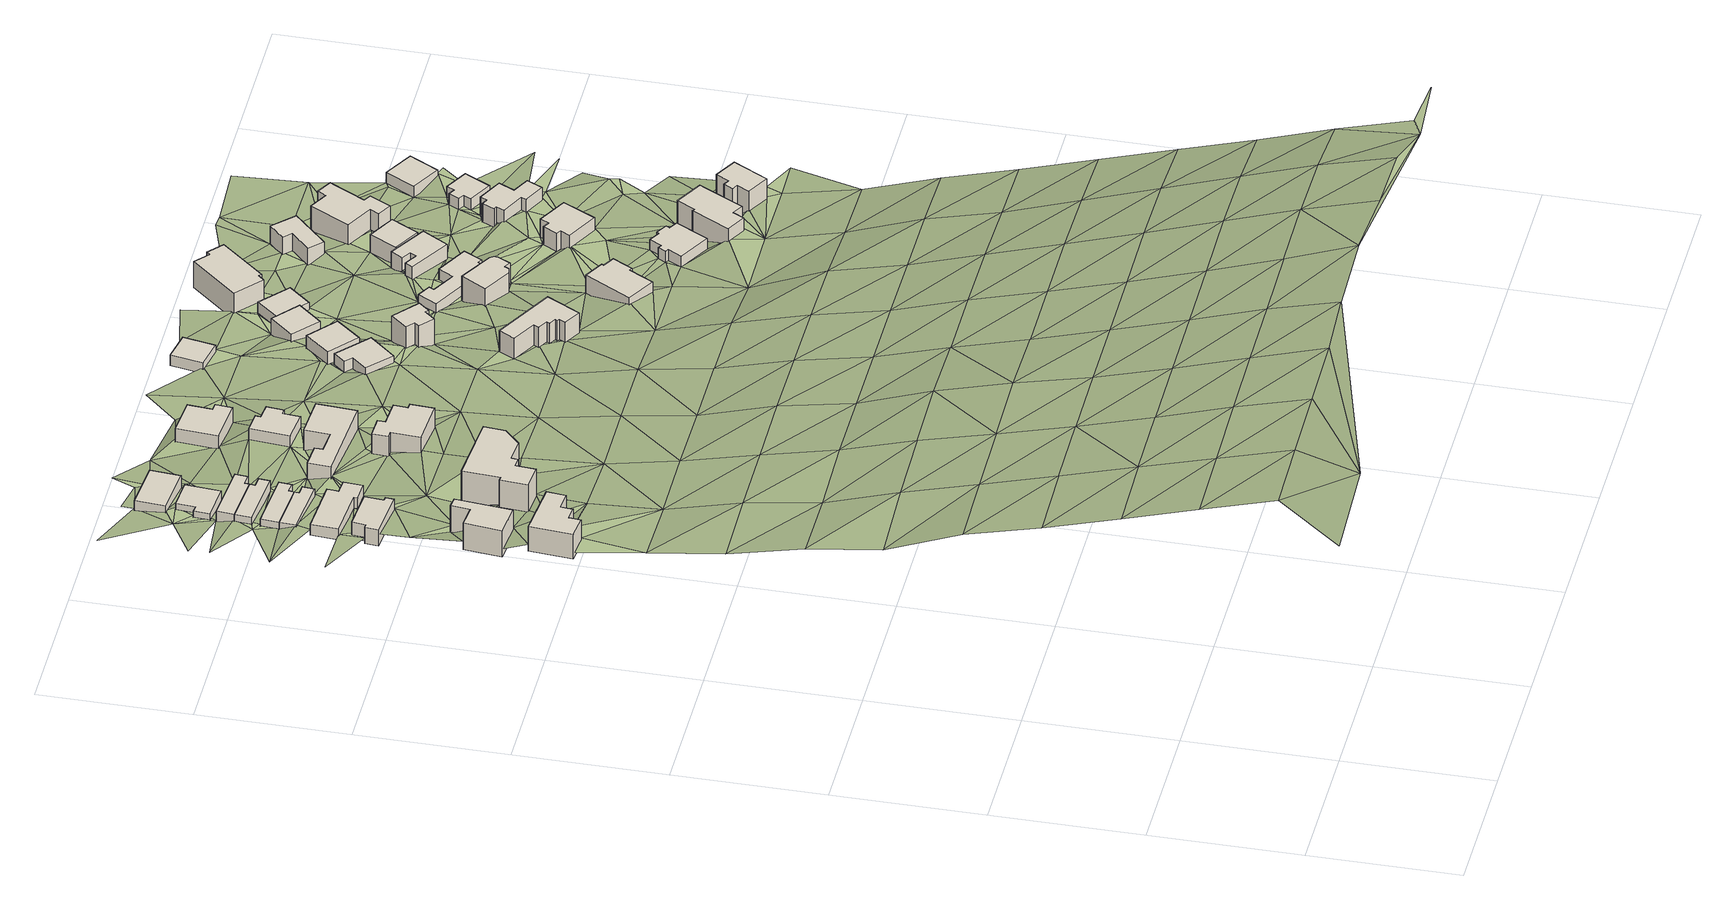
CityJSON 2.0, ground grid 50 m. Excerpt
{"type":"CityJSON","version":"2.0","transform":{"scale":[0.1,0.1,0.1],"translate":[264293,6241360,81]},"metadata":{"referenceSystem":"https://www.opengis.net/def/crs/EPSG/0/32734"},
"CityObjects":{
"building1":{"type":"Building","attributes":{"address":"29 Garrick Road Universtity Estate Cape Town","building":"house","building:levels":"2","building_height":6.9,"roof_height":115.04,"ground_height":108.14,"plus_code":"4FRW3F62+527"},"geometry":[{"type":"Solid","lod":"1","boundaries":[[[[0,1,2,3]],[[1,4,5,2]],[[4,6,7,5]],[[6,8,9,7]],[[8,10,11,9]],[[10,12,13,11]],[[12,14,15,13]],[[14,0,3,15]],[[3,2,5,7,9,11,13,15]],[[14,12,10,8,6,4,1,0]]]]}]},
"building2":{"type":"Building","attributes":{"address":"25 Garrick Road Universtity Estate Cape Town","building":"house","building:levels":"2","building_height":6.9,"roof_height":112.77,"ground_height":105.87,"plus_code":"4FRW3F62+62V"},"geometry":[{"type":"Solid","lod":"1","boundaries":[[[[16,17,18,19]],[[17,20,21,18]],[[20,22,23,21]],[[22,24,25,23]],[[24,26,27,25]],[[26,16,19,27]],[[19,18,21,23,25,27]],[[26,24,22,20,17,16]]]]}]},
"building3":{"type":"Building","attributes":{"address":"23 Garrick Road University Estate Cape Town","building":"house","building:levels":"1","building_height":4.1,"roof_height":104.26,"ground_height":100.16,"plus_code":"4FRW3F62+92H"},"geometry":[{"type":"Solid","lod":"1","boundaries":[[[[28,29,30,31]],[[29,32,33,30]],[[32,34,35,33]],[[34,36,37,35]],[[36,38,39,37]],[[38,40,41,39]],[[40,42,43,41]],[[42,28,31,43]],[[31,30,33,35,37,39,41,43]],[[42,40,38,36,34,32,29,28]]]]}]},
"building4":{"type":"Building","attributes":{"address":"21 Garrick Road University Estate Cape Town","building":"house","building:levels":"1","building_height":4.1,"roof_height":102.23,"ground_height":98.13,"plus_code":"4FRW3F62+C37"},"geometry":[{"type":"Solid","lod":"1","boundaries":[[[[44,45,46,47]],[[45,48,49,46]],[[48,50,51,49]],[[50,52,53,51]],[[52,54,55,53]],[[54,56,57,55]],[[56,58,59,57]],[[58,44,47,59]],[[47,46,49,51,53,55,57,59]],[[58,56,54,52,50,48,45,44]]]]}]},
"building5":{"type":"Building","attributes":{"address":"19 Garrick Road University Estate Cape Town","building":"house","building:levels":"1","building_height":4.1,"roof_height":100.14,"ground_height":96.04,"plus_code":"4FRW3F62+F37"},"geometry":[{"type":"Solid","lod":"1","boundaries":[[[[60,61,62,63]],[[61,64,65,62]],[[64,66,67,65]],[[66,68,69,67]],[[68,70,71,69]],[[70,60,63,71]],[[63,62,65,67,69,71]],[[70,68,66,64,61,60]]]]}]},
"building6":{"type":"Building","attributes":{"address":"17 Garrick Road University Estate Cape Town","building":"house","building:levels":"1","building_height":4.1,"roof_height":100.14,"ground_height":96.04,"plus_code":"4FRW3F62+F3M"},"geometry":[{"type":"Solid","lod":"1","boundaries":[[[[61,60,63,62]],[[60,72,73,63]],[[72,74,75,73]],[[74,76,77,75]],[[76,78,79,77]],[[78,61,62,79]],[[62,63,73,75,77,79]],[[78,76,74,72,60,61]]]]}]},
"building7":{"type":"Building","attributes":{"address":"Universtity Estate Cape Town","building":"house","building:levels":"3","building_height":9.7,"roof_height":113.27,"ground_height":103.57,"plus_code":"4FRW3F62+65R"},"geometry":[{"type":"Solid","lod":"1","boundaries":[[[[80,81,82,83]],[[81,84,85,82]],[[84,86,87,85]],[[86,88,89,87]],[[88,90,91,89]],[[90,92,93,91]],[[92,94,95,93]],[[94,96,97,95]],[[96,98,99,97]],[[98,100,101,99]],[[100,80,83,101]],[[83,82,85,87,89,91,93,95,97,99,101]],[[100,98,96,94,92,90,88,86,84,81,80]]]]}]},
"building8":{"type":"Building","attributes":{"address":"15 Garrick Road University Estate Cape Town","building":"house","building:levels":"1","building_height":4.1,"roof_height":100.14,"ground_height":96.04,"plus_code":"4FRW3F62+G38"},"geometry":[{"type":"Solid","lod":"1","boundaries":[[[[102,103,104,105]],[[103,106,107,104]],[[106,108,109,107]],[[108,110,111,109]],[[110,112,113,111]],[[112,102,105,113]],[[105,104,107,109,111,113]],[[112,110,108,106,103,102]]]]}]},
"building9":{"type":"Building","attributes":{"address":"13 Garrick Road University Estate Cape Town","building":"house","building:levels":"1","building_height":4.1,"roof_height":100.14,"ground_height":96.04,"plus_code":"4FRW3F62+G3P"},"geometry":[{"type":"Solid","lod":"1","boundaries":[[[[103,102,105,104]],[[102,114,115,105]],[[114,116,117,115]],[[116,118,119,117]],[[118,120,121,119]],[[120,103,104,121]],[[104,105,115,117,119,121]],[[120,118,116,114,102,103]]]]}]},
"building10":{"type":"Building","attributes":{"address":"11 Garrick Road University Estate Cape Town","building":"house","building:levels":"1","building_height":4.1,"roof_height":98.07,"ground_height":93.97,"plus_code":"4FRW3F62+H3G"},"geometry":[{"type":"Solid","lod":"1","boundaries":[[[[122,123,124,125]],[[123,126,127,124]],[[126,128,129,127]],[[128,130,131,129]],[[130,132,133,131]],[[132,122,125,133]],[[125,124,127,129,131,133]],[[132,130,128,126,123,122]]]]}]},
"building11":{"type":"Building","attributes":{"address":"9 Garrick Road University Estate Cape Town","building":"house","building:levels":"1","building_height":4.1,"roof_height":98.07,"ground_height":93.97,"plus_code":"4FRW3F62+J3G"},"geometry":[{"type":"Solid","lod":"1","boundaries":[[[[134,135,136,137]],[[135,138,139,136]],[[138,140,141,139]],[[140,134,137,141]],[[137,136,139,141]],[[140,138,135,134]]]]}]},
"building12":{"type":"Building","attributes":{"address":"110 Upper Roodebloem Road University Estate Cape Town","building":"house","building:levels":"2","building_height":6.9,"roof_height":101.56,"ground_height":94.66,"plus_code":"4FRW3F62+F72"},"geometry":[{"type":"Solid","lod":"1","boundaries":[[[[142,143,144,145]],[[143,146,147,144]],[[146,148,149,147]],[[148,150,151,149]],[[150,152,153,151]],[[152,154,155,153]],[[154,156,157,155]],[[156,142,145,157]],[[145,144,147,149,151,153,155,157]],[[156,154,152,150,148,146,143,142]]]]}]},
"building13":{"type":"Building","attributes":{"address":"112 Upper Roodebloem Road University Estate Cape Town","building":"house","building:levels":"2","building_height":6.9,"roof_height":103.67,"ground_height":96.77,"plus_code":"4FRW3F62+97F"},"geometry":[{"type":"Solid","lod":"1","boundaries":[[[[158,159,160,161]],[[159,162,163,160]],[[162,164,165,163]],[[164,166,167,165]],[[166,168,169,167]],[[168,170,171,169]],[[170,172,173,171]],[[172,174,175,173]],[[174,176,177,175]],[[176,158,161,177]],[[161,160,163,165,167,169,171,173,175,177]],[[176,174,172,170,168,166,164,162,159,158]]]]}]},
"building14":{"type":"Building","attributes":{"address":"108 Upper Roodebloem Road University Estate Cape Town","building":"house","building:levels":"1","building_height":4.1,"roof_height":98.76,"ground_height":94.66,"plus_code":"4FRW3F62+G7C"},"geometry":[{"type":"Solid","lod":"1","boundaries":[[[[178,179,180,181]],[[179,182,183,180]],[[182,184,185,183]],[[184,186,187,185]],[[186,188,189,187]],[[188,190,191,189]],[[190,192,193,191]],[[192,178,181,193]],[[181,180,183,185,187,189,191,193]],[[192,190,188,186,184,182,179,178]]]]}]},
"building15":{"type":"Building","attributes":{"address":"104 Upper Roodebloem Road University Estate Cape Town","building":"house","building:levels":"1","building_height":4.1,"roof_height":96.26,"ground_height":92.16,"plus_code":"4FRW3F62+J72"},"geometry":[{"type":"Solid","lod":"1","boundaries":[[[[194,195,196,197]],[[195,198,199,196]],[[198,200,201,199]],[[200,202,203,201]],[[202,204,205,203]],[[204,194,197,205]],[[197,196,199,201,203,205]],[[204,202,200,198,195,194]]]]}]},
"building16":{"type":"Building","attributes":{"address":"17 Beatty Road University Estate Cape Town","building":"house","building:levels":"1","building_height":4.1,"roof_height":94.69,"ground_height":90.59,"plus_code":"4FRW3F62+FF2"},"geometry":[{"type":"Solid","lod":"1","boundaries":[[[[206,207,208,209]],[[207,210,211,208]],[[210,212,213,211]],[[212,214,215,213]],[[214,216,217,215]],[[216,206,209,217]],[[209,208,211,213,215,217]],[[216,214,212,210,207,206]]]]}]},
"building17":{"type":"Building","attributes":{"address":"2 Cloete Road Universtity Estate Cape Town","building":"house","building:levels":"2","building_height":6.9,"roof_height":102.94,"ground_height":96.04,"plus_code":"4FRW3F62+7G5"},"geometry":[{"type":"Solid","lod":"1","boundaries":[[[[218,219,220,221]],[[219,222,223,220]],[[222,224,225,223]],[[224,226,227,225]],[[226,228,229,227]],[[228,230,231,229]],[[230,232,233,231]],[[232,234,235,233]],[[234,236,237,235]],[[236,238,239,237]],[[238,240,241,239]],[[240,218,221,241]],[[221,220,223,225,227,229,231,233,235,237,239,241]],[[240,238,236,234,232,230,228,226,224,222,219,218]]]]}]},
"building18":{"type":"Building","attributes":{"address":"15 Beatty Road University Estate Cape Town","building":"house","building:levels":"1","building_height":4.1,"roof_height":94.69,"ground_height":90.59,"plus_code":"4FRW3F62+FFP"},"geometry":[{"type":"Solid","lod":"1","boundaries":[[[[242,243,244,245]],[[243,246,247,244]],[[246,248,249,247]],[[248,242,245,249]],[[245,244,247,249]],[[248,246,243,242]]]]}]},
"building19":{"type":"Building","attributes":{"address":"3 Cloete Road University Estate Cape Town","building":"house","building:levels":"3","building_height":9.7,"roof_height":100.29,"ground_height":90.59,"plus_code":"4FRW3F62+CG3"},"geometry":[{"type":"Solid","lod":"1","boundaries":[[[[250,251,252,253]],[[251,254,255,252]],[[254,256,257,255]],[[256,258,259,257]],[[258,260,261,259]],[[260,262,263,261]],[[262,264,265,263]],[[264,250,253,265]],[[253,252,255,257,259,261,263,265]],[[264,262,260,258,256,254,251,250]]]]}]},
"building20":{"type":"Building","attributes":{"address":"137 Upper Roodebloem Road University Estate Cape Town","building":"house","building:levels":"1","building_height":4.1,"roof_height":90.21,"ground_height":86.11,"plus_code":"4FRW3F62+JCQ"},"geometry":[{"type":"Solid","lod":"1","boundaries":[[[[266,267,268,269]],[[267,270,271,268]],[[270,272,273,271]],[[272,266,269,273]],[[269,268,271,273]],[[272,270,267,266]]]]}]},
"building21":{"type":"Building","attributes":{"address":"13 Beatty Road University Estate Cape Town","building":"house","building:levels":"1","building_height":4.1,"roof_height":92.58,"ground_height":88.48,"plus_code":"4FRW3F62+GGM"},"geometry":[{"type":"Solid","lod":"1","boundaries":[[[[274,275,276,277]],[[275,278,279,276]],[[278,280,281,279]],[[280,274,277,281]],[[277,276,279,281]],[[280,278,275,274]]]]}]},
"building22":{"type":"Building","attributes":{"address":"4 Cloete Road Universtity Estate Cape Town","building":"house","building:levels":"2","building_height":6.9,"roof_height":101.42,"ground_height":94.52,"plus_code":"4FRW3F62+5JX"},"geometry":[{"type":"Solid","lod":"1","boundaries":[[[[282,283,284,285]],[[283,286,287,284]],[[286,288,289,287]],[[288,290,291,289]],[[290,292,293,291]],[[292,294,295,293]],[[294,296,297,295]],[[296,282,285,297]],[[285,284,287,289,291,293,295,297]],[[296,294,292,290,288,286,283,282]]]]}]},
"building23":{"type":"Building","attributes":{"address":"20 Cloete Road University Estate Cape Town","building":"house","building:levels":"2","building_height":6.9,"roof_height":98.57,"ground_height":91.67,"plus_code":"4FRW3F62+8JQ"},"geometry":[{"type":"Solid","lod":"1","boundaries":[[[[298,299,300,301]],[[299,302,303,300]],[[302,304,305,303]],[[304,306,307,305]],[[306,308,309,307]],[[308,310,311,309]],[[310,312,313,311]],[[312,314,315,313]],[[314,298,301,315]],[[301,300,303,305,307,309,311,313,315]],[[314,312,310,308,306,304,302,299,298]]]]}]},
"building24":{"type":"Building","attributes":{"address":"11 Beatty Road University Estate Cape Town","building":"house","building:levels":"1","building_height":4.1,"roof_height":90.51,"ground_height":86.41,"plus_code":"4FRW3F62+HH3"},"geometry":[{"type":"Solid","lod":"1","boundaries":[[[[316,317,318,319]],[[317,320,321,318]],[[320,322,323,321]],[[322,316,319,323]],[[319,318,321,323]],[[322,320,317,316]]]]}]},
"building25":{"type":"Building","attributes":{"address":"18 Haig Road University Estate Cape Town","building":"house","building:levels":"1","building_height":4.1,"roof_height":93.29,"ground_height":89.19,"plus_code":"4FRW3F62+9MC"},"geometry":[{"type":"Solid","lod":"1","boundaries":[[[[324,325,326,327]],[[325,328,329,326]],[[328,330,331,329]],[[330,332,333,331]],[[332,334,335,333]],[[334,336,337,335]],[[336,338,339,337]],[[338,340,341,339]],[[340,342,343,341]],[[342,324,327,343]],[[327,326,329,331,333,335,337,339,341,343]],[[342,340,338,336,334,332,330,328,325,324]]]]}]},
"building26":{"type":"Building","attributes":{"address":"6 Cloete Road Universtity Estate Cape Town","building":"house","building:levels":"1","building_height":4.1,"roof_height":100.72,"ground_height":96.62,"plus_code":"4FRW3F62+4PQ"},"geometry":[{"type":"Solid","lod":"1","boundaries":[[[[344,345,346,347]],[[345,348,349,346]],[[348,350,351,349]],[[350,352,353,351]],[[352,354,355,353]],[[354,356,357,355]],[[356,358,359,357]],[[358,360,361,359]],[[360,362,363,361]],[[362,364,365,363]],[[364,366,367,365]],[[366,344,347,367]],[[347,346,349,351,353,355,357,359,361,363,365,367]],[[366,364,362,360,358,356,354,352,350,348,345,344]]]]}]},
"building27":{"type":"Building","attributes":{"address":"20 Rhodes Avenue University Estate Cape Town","building":"house","building:levels":"2","building_height":6.9,"roof_height":93.31,"ground_height":86.41,"plus_code":"4FRW3F62+JJF"},"geometry":[{"type":"Solid","lod":"1","boundaries":[[[[368,369,370,371]],[[369,372,373,370]],[[372,374,375,373]],[[374,376,377,375]],[[376,378,379,377]],[[378,380,381,379]],[[380,382,383,381]],[[382,368,371,383]],[[371,370,373,375,377,379,381,383]],[[382,380,378,376,374,372,369,368]]]]}]},
"building28":{"type":"Building","attributes":{"address":"8A Cloete Road Universtity Estate Cape Town","building":"house","building:levels":"3","building_height":9.7,"roof_height":106.32,"ground_height":96.62,"plus_code":"4FRW3F62+4Q5"},"geometry":[{"type":"Solid","lod":"1","boundaries":[[[[384,385,386,387]],[[385,388,389,386]],[[388,390,391,389]],[[390,392,393,391]],[[392,394,395,393]],[[394,396,397,395]],[[396,398,399,397]],[[398,384,387,399]],[[387,386,389,391,393,395,397,399]],[[398,396,394,392,390,388,385,384]]]]}]},
"building29":{"type":"Building","attributes":{"address":"16 Haig Road University Estate Cape Town","building":"house","building:levels":"1","building_height":4.1,"roof_height":93.29,"ground_height":89.19,"plus_code":"4FRW3F62+CP6"},"geometry":[{"type":"Solid","lod":"1","boundaries":[[[[400,401,402,403]],[[401,404,405,402]],[[404,406,407,405]],[[406,408,409,407]],[[408,410,411,409]],[[410,412,413,411]],[[412,414,415,413]],[[414,400,403,415]],[[403,402,405,407,409,411,413,415]],[[414,412,410,408,406,404,401,400]]]]}]},
"building30":{"type":"Building","attributes":{"address":"19 Haig Road University Estate Cape Town","building":"house","building:levels":"2","building_height":6.9,"roof_height":97.91,"ground_height":91.01,"plus_code":"4FRW3F62+7Q8"},"geometry":[{"type":"Solid","lod":"1","boundaries":[[[[416,417,418,419]],[[417,420,421,418]],[[420,422,423,421]],[[422,424,425,423]],[[424,426,427,425]],[[426,428,429,427]],[[428,430,431,429]],[[430,416,419,431]],[[419,418,421,423,425,427,429,431]],[[430,428,426,424,422,420,417,416]]]]}]},
"building31":{"type":"Building","attributes":{"address":"8 Cloete Road Universtity Estate Cape Town","building":"house","building:levels":"2","building_height":6.9,"roof_height":108.41,"ground_height":101.51,"plus_code":"4FRW3F62+3VC"},"geometry":[{"type":"Solid","lod":"1","boundaries":[[[[432,433,434,435]],[[433,436,437,434]],[[436,438,439,437]],[[438,440,441,439]],[[440,442,443,441]],[[442,444,445,443]],[[444,446,447,445]],[[446,432,435,447]],[[435,434,437,439,441,443,445,447]],[[446,444,442,440,438,436,433,432]]]]}]},
"building32":{"type":"Building","attributes":{"address":"14 Haig Road University Estate Cape Town","building":"house","building:levels":"2","building_height":6.9,"roof_height":92.93,"ground_height":86.03,"plus_code":"4FRW3F62+FP4"},"geometry":[{"type":"Solid","lod":"1","boundaries":[[[[448,449,450,451]],[[449,452,453,450]],[[452,454,455,453]],[[454,448,451,455]],[[451,450,453,455]],[[454,452,449,448]]]]}]},
"building33":{"type":"Building","attributes":{"address":"30 Rhodes Avenue University Estate Cape Town","building":"house","building:levels":"2","building_height":6.9,"roof_height":90.72,"ground_height":83.82,"plus_code":"4FRW3F62+HP4"},"geometry":[{"type":"Solid","lod":"1","boundaries":[[[[456,457,458,459]],[[457,460,461,458]],[[460,462,463,461]],[[462,464,465,463]],[[464,466,467,465]],[[466,456,459,467]],[[459,458,461,463,465,467]],[[466,464,462,460,457,456]]]]}]},
"building34":{"type":"Building","attributes":{"address":"17 Haig Road University Estate Cape Town","building":"house","building:levels":"1","building_height":4.1,"roof_height":94.68,"ground_height":90.58,"plus_code":"4FRW3F62+8RW"},"geometry":[{"type":"Solid","lod":"1","boundaries":[[[[468,469,470,471]],[[469,472,473,470]],[[472,474,475,473]],[[474,476,477,475]],[[476,478,479,477]],[[478,480,481,479]],[[480,482,483,481]],[[482,484,485,483]],[[484,486,487,485]],[[486,488,489,487]],[[488,490,491,489]],[[490,468,471,491]],[[471,470,473,475,477,479,481,483,485,487,489,491]],[[490,488,486,484,482,480,478,476,474,472,469,468]]]]}]},
"building35":{"type":"Building","attributes":{"address":"32 Rhodes Avenue University Estate Cape Town","building":"house","building:levels":"2","building_height":6.9,"roof_height":92.93,"ground_height":86.03,"plus_code":"4FRW3F62+GQG"},"geometry":[{"type":"Solid","lod":"1","boundaries":[[[[492,493,494,495]],[[493,496,497,494]],[[496,498,499,497]],[[498,500,501,499]],[[500,502,503,501]],[[502,504,505,503]],[[504,506,507,505]],[[506,508,509,507]],[[508,510,511,509]],[[510,492,495,511]],[[495,494,497,499,501,503,505,507,509,511]],[[510,508,506,504,502,500,498,496,493,492]]]]}]},
"building36":{"type":"Building","attributes":{"address":"15 Haig Road University Estate Cape Town","building":"house","building:levels":"1","building_height":4.1,"roof_height":91.71,"ground_height":87.61,"plus_code":"4FRW3F62+9VR"},"geometry":[{"type":"Solid","lod":"1","boundaries":[[[[512,513,514,515]],[[513,516,517,514]],[[516,518,519,517]],[[518,520,521,519]],[[520,522,523,521]],[[522,524,525,523]],[[524,526,527,525]],[[526,512,515,527]],[[515,514,517,519,521,523,525,527]],[[526,524,522,520,518,516,513,512]]]]}]},
"building37":{"type":"Building","attributes":{"address":"34 Haig Road University Estate Cape Town","building":"house","building:levels":"1","building_height":4.1,"roof_height":88.93,"ground_height":84.83,"plus_code":"4FRW3F62+FV9"},"geometry":[{"type":"Solid","lod":"1","boundaries":[[[[528,529,530,531]],[[529,532,533,530]],[[532,534,535,533]],[[534,528,531,535]],[[531,530,533,535]],[[534,532,529,528]]]]}]},
"terrain1":{"type":"TINRelief","geometry":[{"type":"CompositeSurface","lod":"1","boundaries":[[[536,537,538]],[[536,539,537]],[[540,537,539]],[[541,542,540]],[[539,541,540]],[[543,544,542]],[[545,539,536]],[[541,543,542]],[[546,547,544]],[[539,545,541]],[[544,543,546]],[[548,547,549]],[[536,550,545]],[[551,543,541]],[[547,546,549]],[[541,545,551]],[[552,548,553]],[[549,553,548]],[[546,543,554]],[[543,551,555]],[[556,557,552]],[[554,549,546]],[[550,536,558]],[[553,556,552]],[[554,543,555]],[[545,550,551]],[[559,560,557]],[[561,562,560]],[[553,549,563]],[[556,559,557]],[[555,551,564]],[[549,554,563]],[[560,565,561]],[[564,551,550]],[[566,567,568]],[[569,561,570]],[[556,553,571]],[[559,565,560]],[[555,572,554]],[[563,571,553]],[[570,561,565]],[[567,566,0]],[[570,14,573]],[[572,555,564]],[[574,575,17]],[[17,576,574]],[[577,559,556]],[[578,579,580]],[[554,581,563]],[[570,582,14]],[[571,577,556]],[[582,570,565]],[[16,576,17]],[[564,550,558]],[[0,583,567]],[[554,572,581]],[[14,582,0]],[[584,585,586]],[[567,587,16]],[[588,565,559]],[[578,589,590]],[[590,579,578]],[[586,591,584]],[[592,593,576]],[[567,583,587]],[[584,591,594]],[[16,592,576]],[[585,595,579]],[[577,588,559]],[[0,582,596]],[[596,583,0]],[[597,571,563]],[[564,598,572]],[[599,594,600]],[[563,581,601]],[[45,579,590]],[[81,16,587]],[[598,564,558]],[[599,600,602]],[[582,565,603]],[[604,594,591]],[[571,597,577]],[[602,605,606]],[[81,587,607]],[[16,608,592]],[[588,609,565]],[[608,16,81]],[[563,601,597]],[[594,604,610]],[[45,590,36]],[[56,586,585]],[[594,610,600]],[[581,572,611]],[[612,613,36]],[[596,582,603]],[[613,592,608]],[[596,614,615]],[[565,609,603]],[[598,611,572]],[[48,45,36]],[[616,617,605]],[[605,602,618]],[[619,588,577]],[[613,50,36]],[[605,618,620]],[[108,610,604]],[[48,36,50]],[[56,621,586]],[[613,608,50]],[[614,596,622]],[[601,581,623]],[[624,605,620]],[[577,597,619]],[[625,614,622]],[[626,605,624]],[[602,132,618]],[[598,558,627]],[[616,605,626]],[[624,620,628]],[[596,603,622]],[[81,629,608]],[[611,623,581]],[[56,54,52]],[[609,588,630]],[[76,108,604]],[[52,621,56]],[[50,631,52]],[[70,68,60]],[[72,60,74]],[[68,74,60]],[[626,624,122]],[[602,118,132]],[[630,588,619]],[[50,632,631]],[[632,52,631]],[[632,621,52]],[[597,601,633]],[[611,598,634]],[[635,50,608]],[[603,636,622]],[[68,621,637]],[[601,623,638]],[[102,112,110]],[[74,68,637]],[[108,76,639]],[[114,102,116]],[[640,622,636]],[[626,122,641]],[[76,74,637]],[[102,110,116]],[[639,110,108]],[[642,643,616]],[[608,629,644]],[[632,637,621]],[[110,639,116]],[[634,598,627]],[[76,637,639]],[[603,609,645]],[[597,633,619]],[[646,122,132]],[[630,647,609]],[[632,50,635]],[[601,638,633]],[[629,640,636]],[[646,132,118]],[[648,608,644]],[[649,623,611]],[[608,648,635]],[[616,138,642]],[[122,646,641]],[[609,647,645]],[[649,611,634]],[[138,641,646]],[[116,639,190]],[[650,636,603]],[[619,651,630]],[[190,639,637]],[[635,652,632]],[[116,188,118]],[[642,138,653]],[[636,650,629]],[[638,623,654]],[[655,632,652]],[[651,619,633]],[[656,646,118]],[[637,657,190]],[[658,635,648]],[[603,645,650]],[[654,623,649]],[[657,659,660]],[[646,661,138]],[[662,647,630]],[[629,663,644]],[[644,664,648]],[[627,665,634]],[[666,632,655]],[[138,661,653]],[[188,116,190]],[[660,667,657]],[[668,655,652]],[[669,633,638]],[[630,651,662]],[[667,190,657]],[[118,188,656]],[[661,646,656]],[[649,634,665]],[[663,629,650]],[[669,638,654]],[[627,670,665]],[[655,668,666]],[[664,644,663]],[[671,164,668]],[[647,672,645]],[[651,633,673]],[[190,667,192]],[[647,662,674]],[[666,668,164]],[[649,675,654]],[[673,633,669]],[[661,656,676]],[[164,162,159]],[[192,667,143]],[[188,186,656]],[[159,664,663]],[[647,674,672]],[[665,675,649]],[[677,650,645]],[[678,662,651]],[[627,679,670]],[[159,680,164]],[[164,680,666]],[[192,179,178]],[[143,179,192]],[[663,680,159]],[[656,186,194]],[[669,654,681]],[[184,182,186]],[[666,680,143]],[[678,651,673]],[[661,676,682]],[[665,670,683]],[[645,672,677]],[[681,654,675]],[[186,182,194]],[[684,663,650]],[[674,662,685]],[[179,143,686]],[[179,686,182]],[[143,680,686]],[[673,669,687]],[[688,682,676]],[[662,678,685]],[[195,688,689]],[[690,675,665]],[[650,677,684]],[[687,669,681]],[[691,194,182]],[[680,663,692]],[[693,672,674]],[[686,691,182]],[[194,691,195]],[[690,665,683]],[[195,691,688]],[[683,670,679]],[[694,678,673]],[[691,682,688]],[[693,674,685]],[[686,680,695]],[[681,675,696]],[[684,692,663]],[[673,687,694]],[[697,677,672]],[[696,675,690]],[[698,682,691]],[[692,695,680]],[[685,678,699]],[[677,222,684]],[[700,672,693]],[[207,686,695]],[[701,691,686]],[[702,687,681]],[[690,683,679]],[[699,678,694]],[[700,697,672]],[[677,703,222]],[[686,207,704]],[[702,681,696]],[[684,222,219]],[[703,677,697]],[[705,693,685]],[[686,704,701]],[[691,706,698]],[[695,692,707]],[[210,207,695]],[[708,692,684]],[[703,709,222]],[[710,694,687]],[[699,705,685]],[[258,684,219]],[[703,697,711]],[[712,696,690]],[[713,703,711]],[[704,207,206]],[[707,692,714]],[[715,691,701]],[[710,687,702]],[[711,697,716]],[[712,690,679]],[[706,691,715]],[[717,697,700]],[[708,684,258]],[[697,718,716]],[[719,711,716]],[[693,720,700]],[[714,692,708]],[[206,721,704]],[[714,722,707]],[[694,723,699]],[[705,720,693]],[[724,701,704]],[[717,700,725]],[[721,206,722]],[[679,726,712]],[[708,727,714]],[[258,219,728]],[[696,729,702]],[[723,694,710]],[[728,219,730]],[[715,701,724]],[[250,722,714]],[[731,706,715]],[[729,696,712]],[[700,732,725]],[[699,733,705]],[[248,721,722]],[[258,262,260]],[[726,679,734]],[[258,728,262]],[[715,724,735]],[[720,736,700]],[[722,250,248]],[[700,736,732]],[[702,737,710]],[[733,699,723]],[[717,725,296]],[[296,730,717]],[[735,724,738]],[[731,715,274]],[[274,715,735]],[[739,250,264]],[[248,738,724]],[[737,702,729]],[[730,740,728]],[[728,741,262]],[[742,720,705]],[[267,731,743]],[[248,250,744]],[[741,264,262]],[[744,250,739]],[[264,741,739]],[[745,723,710]],[[740,741,728]],[[742,705,733]],[[248,744,738]],[[732,736,288]],[[740,730,746]],[[366,736,720]],[[296,746,730]],[[737,745,710]],[[747,743,731]],[[747,731,274]],[[748,739,741]],[[288,286,732]],[[738,744,749]],[[739,748,744]],[[274,749,317]],[[741,740,312]],[[274,317,750]],[[751,733,723]],[[720,742,752]],[[296,294,753]],[[362,288,736]],[[366,720,754]],[[749,755,317]],[[755,749,744]],[[756,296,753]],[[736,366,362]],[[750,747,274]],[[752,754,720]],[[745,751,723]],[[746,296,756]],[[316,750,317]],[[294,292,290]],[[757,743,747]],[[312,758,741]],[[360,290,288]],[[756,759,746]],[[288,362,360]],[[316,747,750]],[[760,742,733]],[[338,336,334]],[[761,759,756]],[[744,748,762]],[[366,364,362]],[[761,756,763]],[[748,338,764]],[[755,744,762]],[[765,753,294]],[[747,316,766]],[[751,760,733]],[[765,294,290]],[[366,754,344]],[[356,290,360]],[[767,758,312]],[[765,756,753]],[[338,334,768]],[[322,766,316]],[[360,358,356]],[[338,768,764]],[[752,769,754]],[[770,748,764]],[[762,322,755]],[[771,758,767]],[[772,758,771]],[[332,768,334]],[[773,752,742]],[[756,422,763]],[[762,748,770]],[[322,774,766]],[[775,290,356]],[[772,776,758]],[[754,390,344]],[[774,777,766]],[[769,752,778]],[[772,763,420]],[[760,773,742]],[[776,779,758]],[[356,354,352]],[[765,290,775]],[[765,422,756]],[[768,332,780]],[[769,778,781]],[[390,345,344]],[[352,775,356]],[[774,322,782]],[[764,768,780]],[[776,772,420]],[[778,752,783]],[[763,422,420]],[[784,770,785]],[[352,350,775]],[[350,348,345]],[[770,784,404]],[[390,388,345]],[[332,330,780]],[[404,762,770]],[[322,762,786]],[[784,785,787]],[[788,783,752]],[[350,345,385]],[[388,385,345]],[[789,752,773]],[[422,765,424]],[[775,350,385]],[[776,790,330]],[[782,322,786]],[[788,752,789]],[[440,778,783]],[[776,420,790]],[[774,782,378]],[[765,775,791]],[[440,438,778]],[[404,452,762]],[[791,775,385]],[[442,440,783]],[[792,404,793]],[[404,792,452]],[[778,438,794]],[[420,417,416]],[[762,795,786]],[[796,780,330]],[[416,790,420]],[[762,452,795]],[[330,790,797]],[[798,792,793]],[[786,799,782]],[[436,433,438]],[[378,782,799]],[[796,793,780]],[[438,433,794]],[[796,330,800]],[[788,789,801]],[[802,791,385]],[[797,800,330]],[[803,789,773]],[[794,804,385]],[[805,790,416]],[[806,795,452]],[[786,807,799]],[[808,794,433]],[[449,798,793]],[[788,801,432]],[[793,796,449]],[[378,799,460]],[[805,416,430]],[[803,801,789]],[[791,802,430]],[[805,797,790]],[[808,433,432]],[[809,806,452]],[[452,449,810]],[[804,802,385]],[[804,794,808]],[[809,452,810]],[[806,811,795]],[[796,800,812]],[[813,800,797]],[[432,801,814]],[[449,796,815]],[[814,808,432]],[[816,806,809]],[[378,460,817]],[[795,811,457]],[[797,805,818]],[[815,810,449]],[[518,796,812]],[[805,430,819]],[[816,809,810]],[[812,820,469]],[[516,815,796]],[[802,821,430]],[[808,814,822]],[[804,808,822]],[[796,518,516]],[[460,457,823]],[[469,518,812]],[[819,430,824]],[[824,430,821]],[[823,457,811]],[[825,802,804]],[[518,469,522]],[[469,468,522]],[[823,826,460]],[[522,520,518]],[[825,821,802]],[[811,827,823]],[[828,468,829]],[[826,817,460]],[[824,828,819]],[[830,827,811]],[[524,522,468]],[[831,815,532]],[[815,516,532]],[[492,832,831]],[[468,828,524]],[[512,516,513]],[[821,833,824]],[[512,532,516]],[[834,828,824]],[[492,831,835]],[[836,823,827]],[[835,831,532]],[[826,823,836]],[[828,837,524]],[[838,532,512]],[[512,526,838]],[[827,492,836]],[[524,837,526]],[[529,492,835]],[[835,532,529]],[[529,836,492]],[[839,838,526]],[[826,836,840]]]}]}
},
"vertices":[
[414,2584,246],[226,2601,246],[226,2601,340],[414,2584,340],[213,2456,246],[213,2456,340],[293,2449,246],[293,2449,340],[297,2488,246],[297,2488,340],[342,2484,246],[342,2484,340],[346,2525,246],[346,2525,340],[408,2520,246],[408,2520,340],
[347,2860,218],[310,2864,218],[310,2864,318],[347,2860,318],[303,2800,218],[303,2800,318],[229,2807,218],[229,2807,318],[216,2681,218],[216,2681,318],[329,2671,218],[329,2671,318],
[254,3077,171],[420,3065,171],[420,3065,233],[254,3077,233],[422,3093,171],[422,3093,233],[409,3094,171],[409,3094,233],[414,3158,171],[414,3158,233],[275,3168,171],[275,3168,233],[271,3122,171],[271,3122,233],[258,3123,171],[258,3123,233],
[260,3205,171],[431,3194,171],[431,3194,212],[260,3205,212],[430,3182,171],[430,3182,212],[498,3178,171],[498,3178,212],[502,3243,171],[502,3243,212],[453,3246,171],[453,3246,212],[456,3284,171],[456,3284,212],[265,3296,171],[265,3296,212],
[448,3385,150],[284,3397,150],[284,3397,191],[448,3385,191],[281,3343,150],[281,3343,191],[476,3326,150],[476,3326,191],[479,3367,150],[479,3367,191],[447,3369,150],[447,3369,191],
[450,3403,150],[450,3403,191],[484,3400,150],[484,3400,191],[487,3443,150],[487,3443,191],[289,3458,150],[289,3458,191],
[726,2850,197],[487,2867,197],[487,2867,323],[726,2850,323],[478,2742,197],[478,2742,323],[464,2743,197],[464,2743,323],[457,2651,197],[457,2651,323],[544,2644,197],[544,2644,323],[549,2711,197],[549,2711,323],[582,2708,197],[582,2708,323],[584,2731,197],[584,2731,323],[664,2725,197],[664,2725,323],[720,2777,197],[720,2777,323],
[459,3528,150],[295,3541,150],[295,3541,191],[459,3528,191],[291,3485,150],[291,3485,191],[489,3470,150],[489,3470,191],[492,3507,150],[492,3507,191],[457,3510,150],[457,3510,191],
[460,3543,150],[460,3543,191],[496,3540,150],[496,3540,191],[500,3584,150],[500,3584,191],[300,3600,150],[300,3600,191],
[441,3729,130],[340,3736,130],[340,3736,171],[441,3729,171],[335,3672,130],[335,3672,171],[312,3674,130],[312,3674,171],[309,3620,130],[309,3620,171],[433,3612,130],[433,3612,171],
[319,3762,112],[484,3749,112],[484,3749,171],[319,3762,171],[492,3850,112],[492,3850,171],[327,3863,112],[327,3863,171],
[881,3278,120],[889,3412,120],[889,3412,206],[881,3278,206],[748,3420,120],[748,3420,206],[743,3335,120],[743,3335,206],[663,3340,120],[663,3340,206],[664,3368,120],[664,3368,206],[582,3373,120],[582,3373,206],[578,3296,120],[578,3296,206],
[915,3043,140],[919,3122,140],[919,3122,227],[915,3043,227],[901,3123,140],[901,3123,227],[904,3171,140],[904,3171,227],[815,3176,140],[815,3176,227],[816,3202,140],[816,3202,227],[744,3205,140],[744,3205,227],[741,3151,140],[741,3151,227],[763,3150,140],[763,3150,227],[758,3052,140],[758,3052,227],
[856,3509,137],[874,3508,137],[874,3508,178],[856,3509,178],[879,3566,137],[879,3566,178],[825,3571,137],[825,3571,178],[826,3589,137],[826,3589,178],[756,3595,137],[756,3595,178],[745,3461,137],[745,3461,178],[851,3451,137],[851,3451,178],
[886,3672,95],[891,3729,95],[891,3729,153],[886,3672,153],[865,3731,95],[865,3731,153],[871,3813,95],[871,3813,153],[744,3823,95],[744,3823,153],[733,3684,95],[733,3684,153],
[1246,3429,96],[1212,3391,96],[1212,3391,137],[1246,3429,137],[1236,3370,96],[1236,3370,137],[1192,3321,96],[1192,3321,137],[1273,3248,96],[1273,3248,137],[1351,3336,96],[1351,3336,137],
[1563,2825,140],[1360,2934,140],[1360,2934,219],[1563,2825,219],[1331,2881,140],[1331,2881,219],[1411,2837,140],[1411,2837,219],[1401,2819,140],[1401,2819,219],[1435,2801,140],[1435,2801,219],[1429,2790,140],[1429,2790,219],[1452,2778,140],[1452,2778,219],[1447,2770,140],[1447,2770,219],[1455,2766,140],[1455,2766,219],[1443,2744,140],[1443,2744,219],[1501,2712,140],[1501,2712,219],
[1320,3533,75],[1250,3451,75],[1250,3451,137],[1320,3533,137],[1343,3372,75],[1343,3372,137],[1413,3455,75],[1413,3455,137],
[1400,3282,96],[1353,3228,96],[1353,3228,193],[1400,3282,193],[1380,3205,96],[1380,3205,193],[1366,3189,96],[1366,3189,193],[1412,3150,96],[1412,3150,193],[1442,3185,96],[1442,3185,193],[1452,3176,96],[1452,3176,193],[1483,3212,96],[1483,3212,193],
[1272,3808,51],[1292,3916,51],[1292,3916,92],[1272,3808,92],[1194,3935,51],[1194,3935,92],[1174,3826,51],[1174,3826,92],
[1412,3664,54],[1343,3585,54],[1343,3585,116],[1412,3664,116],[1428,3513,54],[1428,3513,116],[1497,3592,54],[1497,3592,116],
[1629,2582,135],[1725,2529,135],[1725,2529,204],[1629,2582,204],[1771,2612,135],[1771,2612,204],[1781,2606,135],[1781,2606,204],[1818,2673,135],[1818,2673,204],[1779,2695,135],[1779,2695,204],[1783,2702,135],[1783,2702,204],[1717,2738,135],[1717,2738,204],
[1715,2980,82],[1738,2986,82],[1738,2986,176],[1715,2980,176],[1745,2999,82],[1745,2999,176],[1766,2987,82],[1766,2987,176],[1790,3031,82],[1790,3031,176],[1790,3044,82],[1790,3044,176],[1782,3055,82],[1782,3055,176],[1669,3118,82],[1669,3118,176],[1618,3033,82],[1618,3033,176],
[1514,3727,54],[1450,3653,54],[1450,3653,95],[1514,3727,95],[1544,3572,54],[1544,3572,95],[1608,3646,54],[1608,3646,95],
[1801,3063,82],[1820,3099,82],[1820,3099,123],[1801,3063,123],[1835,3091,82],[1835,3091,123],[1868,3153,82],[1868,3153,123],[1761,3210,82],[1761,3210,123],[1733,3160,82],[1733,3160,123],[1654,3203,82],[1654,3203,123],[1663,3220,82],[1663,3220,123],[1617,3245,82],[1617,3245,123],[1582,3180,82],[1582,3180,123],
[1990,2414,156],[2050,2523,156],[2050,2523,197],[1990,2414,197],[2021,2539,156],[2021,2539,197],[2028,2552,156],[2028,2552,197],[1990,2573,156],[1990,2573,197],[1985,2565,156],[1985,2565,197],[1948,2586,156],[1948,2586,197],[1925,2545,156],[1925,2545,197],[1912,2552,156],[1912,2552,197],[1897,2525,156],[1897,2525,197],[1908,2519,156],[1908,2519,197],[1883,2473,156],[1883,2473,197],
[1641,3957,24],[1505,3802,24],[1505,3802,123],[1641,3957,123],[1593,3725,24],[1593,3725,123],[1611,3746,24],[1611,3746,123],[1620,3738,24],[1620,3738,123],[1747,3884,24],[1747,3884,123],[1697,3927,24],[1697,3927,123],[1688,3916,24],[1688,3916,123],
[2182,2478,156],[2088,2529,156],[2088,2529,253],[2182,2478,253],[2055,2468,156],[2055,2468,253],[2047,2473,156],[2047,2473,253],[1978,2346,156],[1978,2346,253],[2044,2310,156],[2044,2310,253],[2064,2348,156],[2064,2348,253],[2101,2328,156],[2101,2328,253],
[1891,3211,61],[1943,3298,61],[1943,3298,123],[1891,3211,123],[1818,3372,61],[1818,3372,123],[1794,3332,61],[1794,3332,123],[1824,3314,61],[1824,3314,123],[1812,3293,61],[1812,3293,123],[1770,3318,61],[1770,3318,123],[1754,3292,61],[1754,3292,123],
[2018,2946,100],[2003,2916,100],[2003,2916,169],[2018,2946,169],[1982,2928,100],[1982,2928,169],[1956,2880,100],[1956,2880,169],[1972,2871,100],[1972,2871,169],[1955,2839,100],[1955,2839,169],[2060,2784,100],[2060,2784,169],[2118,2893,100],[2118,2893,169],
[2293,2393,159],[2219,2434,159],[2219,2434,274],[2293,2393,274],[2194,2390,159],[2194,2390,274],[2174,2401,159],[2174,2401,274],[2156,2369,159],[2156,2369,274],[2175,2359,159],[2175,2359,274],[2153,2319,159],[2153,2319,274],[2229,2277,159],[2229,2277,274],
[1938,3315,50],[1988,3406,50],[1988,3406,119],[1938,3315,119],[1896,3455,50],[1896,3455,119],[1847,3365,50],[1847,3365,119],
[1859,3592,28],[1974,3704,28],[1974,3704,97],[1859,3592,97],[1906,3772,28],[1906,3772,97],[1855,3722,28],[1855,3722,97],[1880,3697,28],[1880,3697,97],[1816,3635,28],[1816,3635,97],
[2217,3118,66],[2134,3159,66],[2134,3159,137],[2217,3118,137],[2123,3136,66],[2123,3136,137],[2102,3146,66],[2102,3146,137],[2082,3105,66],[2082,3105,137],[2094,3100,66],[2094,3100,137],[2081,3073,66],[2081,3073,137],[2158,3036,66],[2158,3036,137],[2150,3018,66],[2150,3018,137],[2222,2983,66],[2222,2983,137],[2248,3036,66],[2248,3036,137],[2190,3065,66],[2190,3065,137],
[2134,3632,18],[2083,3660,18],[2083,3660,119],[2134,3632,119],[2067,3631,18],[2067,3631,119],[2004,3665,18],[2004,3665,119],[1931,3532,18],[1931,3532,119],[2023,3482,18],[2023,3482,119],[2007,3452,18],[2007,3452,119],[2055,3426,18],[2055,3426,119],[2093,3497,18],[2093,3497,119],[2068,3511,18],[2068,3511,119],
[2206,3280,66],[2192,3254,66],[2192,3254,107],[2206,3280,107],[2170,3266,66],[2170,3266,107],[2151,3231,66],[2151,3231,107],[2171,3220,66],[2171,3220,107],[2157,3195,66],[2157,3195,107],[2237,3152,66],[2237,3152,107],[2283,3238,66],[2283,3238,107],
[2374,3431,38],[2275,3486,38],[2275,3486,79],[2374,3431,79],[2220,3388,38],[2220,3388,79],[2320,3333,38],[2320,3333,79],
[357,9,847],[255,245,781],[4,0,826],[505,245,794],[255,495,709],[505,495,723],[255,740,634],[505,740,652],[255,990,562],[755,245,808],[505,990,579],[255,1240,497],[255,1490,399],[505,1240,508],[1005,245,824],[755,495,740],[255,1735,366],[505,1490,439],[755,990,588],[755,740,662],[505,1735,362],[255,1985,308],[1231,256,834],[505,1985,323],[255,2235,273],[293,2449,271],[213,2456,271],[755,1240,522],[1005,495,746],[505,2235,259],[226,2601,271],[329,2671,249],[216,2681,249],[297,2488,271],[342,2484,271],[755,1490,458],[1005,740,669],[346,2525,271],[229,2807,249],[303,2800,249],[255,2980,218],[755,1735,384],[258,3123,192],[260,3205,192],[50,3202,218],[1005,990,595],[505,2475,246],[457,2651,226],[62,3380,202],[265,3296,192],[281,3343,192],[464,2743,226],[755,1985,326],[271,3122,192],[275,3168,192],[284,3397,172],[420,3065,197],[254,3077,218],[255,3475,172],[255,3225,192],[544,2644,226],[1005,1490,466],[1255,495,754],[72,3571,202],[295,3541,172],[1005,1240,536],[300,3600,155],[755,2475,216],[289,3458,172],[255,3725,155],[89,3642,184],[478,2742,226],[505,2980,197],[755,2235,264],[291,3485,172],[1255,740,674],[409,3094,197],[422,3093,197],[582,2708,226],[549,2711,226],[327,3863,140],[106,3933,168],[309,3620,155],[1005,1735,381],[312,3674,155],[476,3326,171],[664,2725,199],[1255,990,596],[340,3736,155],[584,2731,226],[319,3762,155],[1516,261,845],[335,3672,155],[726,2850,199],[1005,1985,333],[505,3225,171],[578,3296,171],[1255,1490,452],[1505,495,765],[741,3151,158],[755,2735,199],[582,3373,150],[1255,1240,522],[505,3475,150],[720,2777,199],[484,3749,130],[471,3892,112],[329,3905,140],[755,2980,176],[1005,2475,219],[505,3725,130],[1005,2235,259],[758,3052,176],[1505,740,681],[1005,2735,171],[1255,1735,378],[744,3205,158],[505,3970,112],[1505,990,601],[755,3225,158],[733,3684,112],[664,3368,137],[763,3150,158],[663,3340,158],[743,3335,158],[653,3883,86],[1255,1985,327],[1005,2980,157],[915,3043,157],[1756,495,772],[881,3278,140],[748,3420,137],[816,3202,158],[1505,1240,526],[1756,245,845],[815,3176,158],[1255,2475,217],[1505,1490,454],[1255,2235,257],[1756,740,691],[744,3823,112],[1255,2735,158],[1505,1735,376],[2188,212,791],[1005,3225,140],[1756,990,606],[896,3855,70],[2006,245,829],[1255,2980,139],[1505,1985,320],[1005,3475,120],[1756,1240,526],[871,3813,112],[865,3731,112],[2006,495,763],[1005,3725,95],[1255,3225,118],[1505,2235,252],[1756,1490,448],[1192,3321,118],[2006,740,680],[1443,2744,150],[1005,3970,70],[1756,1735,369],[1505,2475,186],[1255,3475,96],[2006,990,597],[1401,2819,150],[1250,3451,96],[1756,1985,308],[1174,3826,75],[1273,3248,118],[1366,3189,118],[1411,2837,150],[2006,1240,512],[1429,2790,150],[2256,495,719],[1435,2801,150],[1353,3228,118],[1255,3725,75],[1447,2770,150],[1501,2712,150],[1455,2766,150],[1452,2778,150],[1756,2235,204],[1343,3372,96],[1351,3336,118],[2006,1490,428],[1320,3533,96],[1629,2582,186],[2256,245,791],[1380,3205,118],[1505,2980,119],[2256,740,640],[1563,2825,150],[1272,3808,75],[1725,2529,172],[2006,1735,364],[2506,245,737],[1343,3585,96],[1756,2475,172],[2256,990,565],[1428,3513,75],[1505,3225,96],[1618,3033,119],[1582,3180,96],[2006,1985,274],[1319,3932,51],[1505,3475,75],[2256,1240,489],[1715,2980,107],[1505,3802,54],[1617,3245,96],[1497,3592,75],[1505,3725,54],[2256,1490,411],[2006,2235,212],[1756,2735,135],[1978,2346,212],[1544,3572,75],[1756,2980,107],[1505,3970,34],[1801,3063,107],[1738,2986,107],[2256,1735,341],[1745,2999,107],[1756,3475,61],[1766,2987,107],[1754,3292,82],[1955,2839,128],[1593,3725,54],[1782,3055,107],[1756,3225,82],[2044,2310,212],[1770,3318,82],[1790,3044,107],[1790,3031,107],[2256,1985,258],[1620,3738,54],[2006,2735,128],[1835,3091,107],[1611,3746,54],[2101,2328,212],[1820,3099,107],[1891,3211,74],[2064,2348,212],[1756,3725,39],[2153,2319,205],[1794,3332,82],[1812,3293,82],[1816,3635,39],[1824,3314,82],[2229,2277,205],[2256,2235,205],[2006,2980,100],[2060,2784,128],[1847,3365,61],[1943,3298,74],[2182,2478,159],[1859,3592,61],[2006,3225,74],[2081,3073,100],[1938,3315,74],[1855,3722,39],[2082,3105,74],[2278,2289,205],[2256,2735,124],[2385,2235,209],[2277,2672,125],[2150,3018,96],[1931,3532,50],[1880,3697,39],[2256,2475,159],[2006,3475,50],[2007,3452,50],[2004,3665,28],[2102,3146,74],[2094,3100,100],[2343,2417,159],[2055,3426,50],[2023,3482,50],[1985,3960,14],[2158,3036,96],[2222,2983,96],[2123,3136,74],[2324,2794,125],[2375,2614,125],[2006,3725,28],[2256,2980,96],[2331,2762,125],[2025,3956,14],[2083,3660,28],[2248,3036,96],[2190,3065,96],[2067,3631,28],[2093,3497,50],[2068,3511,50],[2376,2888,96],[2438,2975,91],[2256,3475,38],[2256,3725,18],[2456,3056,91],[2320,3333,66],[2351,3322,66],[2256,3970,4]
]}
